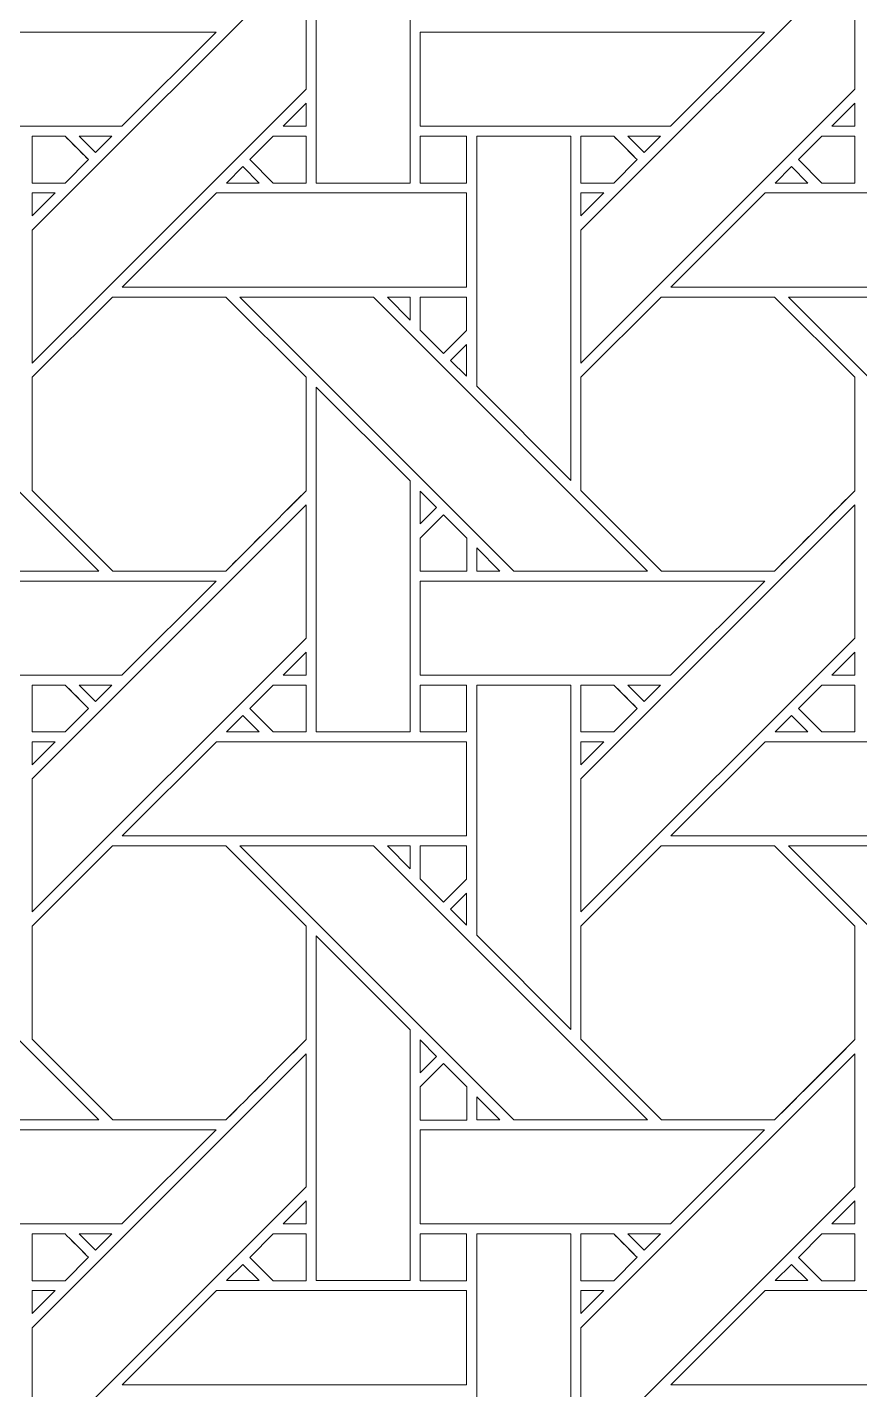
# Model space of a CAD drawing. Header units: inches. Extents: x 4.9 to 19.9, y 1.6 to 16.6.
# Drawn here: x 11.663 to 13.103, y 6.968 to 9.324 of the extents above; entities that cross this region are included whole.
import ezdxf

# ---------------------------------------------------------------- set-up
doc = ezdxf.new("R2010")
doc.units = ezdxf.units.IN
doc.header["$MEASUREMENT"] = 0
doc.layers.add('Design', color=7, linetype='Continuous', lineweight=0)

msp = doc.modelspace()

# ---------------------------------------------------------------- linework, layer by layer
at = {"layer": 'Design'}
for points, knots in [([(12.3829, 16.5948), (8.2407, 16.5948), (4.8829, 13.2369), (4.8829, 9.0948), (4.8829, 4.9526), (8.2407, 1.5948), (12.3829, 1.5948), (16.525, 1.5948), (19.8829, 4.9526), (19.8829, 9.0948), (19.8829, 13.2369), (16.525, 16.5948), (12.3829, 16.5948)], [0, 0, 0, 0, 1, 1, 1, 2, 2, 2, 3, 3, 3, 4, 4, 4, 4]), ([(12.3829, 15.6543), (8.7601, 15.6543), (5.8233, 12.7175), (5.8233, 9.0948), (5.8233, 5.472), (8.7601, 2.5353), (12.3829, 2.5353), (16.0056, 2.5353), (18.9424, 5.472), (18.9424, 9.0948), (18.9424, 12.7175), (16.0056, 15.6543), (12.3829, 15.6543)], [0, 0, 0, 0, 1, 1, 1, 2, 2, 2, 3, 3, 3, 4, 4, 4, 4]), ([(12.1625, 9.0544), (12.1625, 9.0544), (12.1625, 9.6502), (12.1625, 9.6502), (12.1625, 9.6502), (12.3252, 9.4881), (12.3252, 9.4881), (12.3252, 9.4881), (12.3252, 9.0544), (12.3252, 9.0544), (12.3252, 9.0544), (12.1625, 9.0544), (12.1625, 9.0544)], [0, 0, 0, 0, 1, 1, 1, 2, 2, 2, 3, 3, 3, 4, 4, 4, 4]), ([(11.6717, 8.9731), (11.6717, 8.9731), (12.1453, 9.4467), (12.1453, 9.4467), (12.1453, 9.4467), (12.1453, 9.2166), (12.1453, 9.2166), (12.1453, 9.2166), (11.6717, 8.743), (11.6717, 8.743), (11.6717, 8.743), (11.6717, 8.9731), (11.6717, 8.9731)], [0, 0, 0, 0, 1, 1, 1, 2, 2, 2, 3, 3, 3, 4, 4, 4, 4]), ([(13.0941, 9.2166), (13.0941, 9.2166), (12.6204, 8.743), (12.6204, 8.743), (12.6204, 8.743), (12.6204, 8.9731), (12.6204, 8.9731), (12.6204, 8.9731), (13.0941, 9.4467), (13.0941, 9.4467), (13.0941, 9.4467), (13.0941, 9.2166), (13.0941, 9.2166)], [0, 0, 0, 0, 1, 1, 1, 2, 2, 2, 3, 3, 3, 4, 4, 4, 4]), ([(11.3938, 9.1525), (11.3938, 9.1525), (11.3938, 9.3152), (11.3938, 9.3152), (11.3938, 9.3152), (11.9895, 9.3152), (11.9895, 9.3152), (11.9895, 9.3152), (11.8268, 9.1525), (11.8268, 9.1525), (11.8268, 9.1525), (11.3938, 9.1525), (11.3938, 9.1525)], [0, 0, 0, 0, 1, 1, 1, 2, 2, 2, 3, 3, 3, 4, 4, 4, 4]), ([(12.3425, 9.1525), (12.3425, 9.1525), (12.3425, 9.3152), (12.3425, 9.3152), (12.3425, 9.3152), (12.9382, 9.3152), (12.9382, 9.3152), (12.9382, 9.3152), (12.7755, 9.1525), (12.7755, 9.1525), (12.7755, 9.1525), (12.3425, 9.1525), (12.3425, 9.1525)], [0, 0, 0, 0, 1, 1, 1, 2, 2, 2, 3, 3, 3, 4, 4, 4, 4]), ([(12.1056, 9.1525), (12.1056, 9.1525), (12.1453, 9.1923), (12.1453, 9.1923), (12.1453, 9.1923), (12.1453, 9.1525), (12.1453, 9.1525), (12.1453, 9.1525), (12.1056, 9.1525), (12.1056, 9.1525)], [0, 0, 0, 0, 1, 1, 1, 2, 2, 2, 3, 3, 3, 3]), ([(13.0543, 9.1525), (13.0543, 9.1525), (13.0941, 9.1923), (13.0941, 9.1923), (13.0941, 9.1923), (13.0941, 9.1525), (13.0941, 9.1525), (13.0941, 9.1525), (13.0543, 9.1525), (13.0543, 9.1525)], [0, 0, 0, 0, 1, 1, 1, 2, 2, 2, 3, 3, 3, 3]), ([(11.7287, 9.1352), (11.7339, 9.1301), (11.7646, 9.0993), (11.7691, 9.0948), (11.7691, 9.0948), (11.7286, 9.0544), (11.7286, 9.0544), (11.7286, 9.0544), (11.6717, 9.0544), (11.6717, 9.0544), (11.6717, 9.0544), (11.6717, 9.1352), (11.6717, 9.1352), (11.6717, 9.1352), (11.7287, 9.1352), (11.7287, 9.1352)], [0, 0, 0, 0, 1, 1, 1, 2, 2, 2, 3, 3, 3, 4, 4, 4, 5, 5, 5, 5]), ([(11.6717, 9.1352), (11.6717, 9.1352), (11.7287, 9.1352), (11.7287, 9.1352), (11.7341, 9.1298), (11.7691, 9.0948), (11.7691, 9.0948), (11.7691, 9.0948), (11.7286, 9.0544), (11.7286, 9.0544), (11.7286, 9.0544), (11.6717, 9.0544), (11.6717, 9.0544), (11.6717, 9.0544), (11.6717, 9.1352), (11.6717, 9.1352)], [0, 0, 0, 0, 1, 1, 1, 2, 2, 2, 3, 3, 3, 4, 4, 4, 5, 5, 5, 5]), ([(11.8096, 9.1352), (11.8096, 9.1352), (11.7813, 9.107), (11.7813, 9.107), (11.7813, 9.107), (11.7531, 9.1352), (11.7531, 9.1352), (11.7531, 9.1352), (11.8096, 9.1352), (11.8096, 9.1352)], [0, 0, 0, 0, 1, 1, 1, 2, 2, 2, 3, 3, 3, 3]), ([(12.0882, 9.0544), (12.0882, 9.0544), (12.0479, 9.0948), (12.0479, 9.0948), (12.0479, 9.0948), (12.0883, 9.1352), (12.0883, 9.1352), (12.0883, 9.1352), (12.1453, 9.1352), (12.1453, 9.1352), (12.1453, 9.1352), (12.1453, 9.0544), (12.1453, 9.0544), (12.1453, 9.0544), (12.0882, 9.0544), (12.0882, 9.0544)], [0, 0, 0, 0, 1, 1, 1, 2, 2, 2, 3, 3, 3, 4, 4, 4, 5, 5, 5, 5]), ([(12.0479, 9.0948), (12.0479, 9.0948), (12.0883, 9.1352), (12.0883, 9.1352), (12.0883, 9.1352), (12.1453, 9.1352), (12.1453, 9.1352), (12.1453, 9.1352), (12.1453, 9.0544), (12.1453, 9.0544), (12.1453, 9.0544), (12.0882, 9.0544), (12.0882, 9.0544), (12.0882, 9.0544), (12.0479, 9.0948), (12.0479, 9.0948)], [0, 0, 0, 0, 1, 1, 1, 2, 2, 2, 3, 3, 3, 4, 4, 4, 5, 5, 5, 5]), ([(12.3425, 9.1352), (12.3425, 9.1352), (12.4228, 9.1352), (12.4228, 9.1352), (12.4228, 9.1352), (12.4228, 9.0544), (12.4228, 9.0544), (12.4228, 9.0544), (12.3425, 9.0544), (12.3425, 9.0544), (12.3425, 9.0544), (12.3425, 9.1352), (12.3425, 9.1352)], [0, 0, 0, 0, 1, 1, 1, 2, 2, 2, 3, 3, 3, 4, 4, 4, 4]), ([(12.3425, 9.0544), (12.3425, 9.0544), (12.3425, 9.1352), (12.3425, 9.1352), (12.3425, 9.1352), (12.4228, 9.1352), (12.4228, 9.1352), (12.4228, 9.1352), (12.4228, 9.0544), (12.4228, 9.0544), (12.4228, 9.0544), (12.3425, 9.0544), (12.3425, 9.0544)], [0, 0, 0, 0, 1, 1, 1, 2, 2, 2, 3, 3, 3, 4, 4, 4, 4]), ([(12.6032, 9.1352), (12.6032, 9.1352), (12.6032, 8.5401), (12.6032, 8.5401), (12.6032, 8.5401), (12.4403, 8.703), (12.4403, 8.703), (12.4403, 8.703), (12.4403, 9.1352), (12.4403, 9.1352), (12.4403, 9.1352), (12.6032, 9.1352), (12.6032, 9.1352)], [0, 0, 0, 0, 1, 1, 1, 2, 2, 2, 3, 3, 3, 4, 4, 4, 4]), ([(12.6775, 9.1352), (12.6826, 9.1301), (12.7134, 9.0993), (12.7178, 9.0948), (12.7178, 9.0948), (12.6774, 9.0544), (12.6774, 9.0544), (12.6774, 9.0544), (12.6204, 9.0544), (12.6204, 9.0544), (12.6204, 9.0544), (12.6204, 9.1352), (12.6204, 9.1352), (12.6204, 9.1352), (12.6775, 9.1352), (12.6775, 9.1352)], [0, 0, 0, 0, 1, 1, 1, 2, 2, 2, 3, 3, 3, 4, 4, 4, 5, 5, 5, 5]), ([(12.6204, 9.0544), (12.6204, 9.0544), (12.6204, 9.1352), (12.6204, 9.1352), (12.6204, 9.1352), (12.6775, 9.1352), (12.6775, 9.1352), (12.6829, 9.1298), (12.7137, 9.0989), (12.7178, 9.0948), (12.7178, 9.0948), (12.6774, 9.0544), (12.6774, 9.0544), (12.6774, 9.0544), (12.6204, 9.0544), (12.6204, 9.0544)], [0, 0, 0, 0, 1, 1, 1, 2, 2, 2, 3, 3, 3, 4, 4, 4, 5, 5, 5, 5]), ([(12.7018, 9.1352), (12.7018, 9.1352), (12.7583, 9.1352), (12.7583, 9.1352), (12.7583, 9.1352), (12.73, 9.107), (12.73, 9.107), (12.73, 9.107), (12.7018, 9.1352), (12.7018, 9.1352)], [0, 0, 0, 0, 1, 1, 1, 2, 2, 2, 3, 3, 3, 3]), ([(13.037, 9.0544), (13.037, 9.0544), (12.9966, 9.0948), (12.9966, 9.0948), (12.9966, 9.0948), (13.037, 9.1352), (13.037, 9.1352), (13.037, 9.1352), (13.0941, 9.1352), (13.0941, 9.1352), (13.0941, 9.1352), (13.0941, 9.0544), (13.0941, 9.0544), (13.0941, 9.0544), (13.037, 9.0544), (13.037, 9.0544)], [0, 0, 0, 0, 1, 1, 1, 2, 2, 2, 3, 3, 3, 4, 4, 4, 5, 5, 5, 5]), ([(13.0941, 9.1352), (13.0941, 9.1352), (13.0941, 9.0544), (13.0941, 9.0544), (13.0941, 9.0544), (13.037, 9.0544), (13.037, 9.0544), (13.037, 9.0544), (12.9966, 9.0948), (12.9966, 9.0948), (12.9966, 9.0948), (13.037, 9.1352), (13.037, 9.1352), (13.037, 9.1352), (13.0941, 9.1352), (13.0941, 9.1352)], [0, 0, 0, 0, 1, 1, 1, 2, 2, 2, 3, 3, 3, 4, 4, 4, 5, 5, 5, 5]), ([(12.064, 9.0544), (12.064, 9.0544), (12.0075, 9.0544), (12.0075, 9.0544), (12.0075, 9.0544), (12.0358, 9.0827), (12.0358, 9.0827), (12.0358, 9.0827), (12.064, 9.0544), (12.064, 9.0544)], [0, 0, 0, 0, 1, 1, 1, 2, 2, 2, 3, 3, 3, 3]), ([(13.0127, 9.0544), (13.0127, 9.0544), (12.9562, 9.0544), (12.9562, 9.0544), (12.9562, 9.0544), (12.9845, 9.0827), (12.9845, 9.0827), (12.9845, 9.0827), (13.0127, 9.0544), (13.0127, 9.0544)], [0, 0, 0, 0, 1, 1, 1, 2, 2, 2, 3, 3, 3, 3]), ([(11.7115, 9.0373), (11.7115, 9.0373), (11.6717, 8.9975), (11.6717, 8.9975), (11.6717, 8.9975), (11.6717, 9.0373), (11.6717, 9.0373), (11.6717, 9.0373), (11.7115, 9.0373), (11.7115, 9.0373)], [0, 0, 0, 0, 1, 1, 1, 2, 2, 2, 3, 3, 3, 3]), ([(11.8275, 8.8745), (11.8275, 8.8745), (11.9904, 9.0373), (11.9904, 9.0373), (11.9904, 9.0373), (12.4228, 9.0373), (12.4228, 9.0373), (12.4228, 9.0373), (12.4228, 8.8745), (12.4228, 8.8745), (12.4228, 8.8745), (11.8275, 8.8745), (11.8275, 8.8745)], [0, 0, 0, 0, 1, 1, 1, 2, 2, 2, 3, 3, 3, 4, 4, 4, 4]), ([(12.6602, 9.0373), (12.6602, 9.0373), (12.6204, 8.9974), (12.6204, 8.9974), (12.6204, 8.9974), (12.6204, 9.0373), (12.6204, 9.0373), (12.6204, 9.0373), (12.6602, 9.0373), (12.6602, 9.0373)], [0, 0, 0, 0, 1, 1, 1, 2, 2, 2, 3, 3, 3, 3]), ([(13.3715, 9.0373), (13.3715, 9.0373), (13.3715, 8.8745), (13.3715, 8.8745), (13.3715, 8.8745), (12.7762, 8.8745), (12.7762, 8.8745), (12.7762, 8.8745), (12.9391, 9.0373), (12.9391, 9.0373), (12.9391, 9.0373), (13.3715, 9.0373), (13.3715, 9.0373)], [0, 0, 0, 0, 1, 1, 1, 2, 2, 2, 3, 3, 3, 4, 4, 4, 4]), ([(11.0821, 8.8573), (11.0821, 8.8573), (11.313, 8.8573), (11.313, 8.8573), (11.313, 8.8573), (11.7867, 8.3837), (11.7867, 8.3837), (11.7867, 8.3837), (11.5556, 8.3837), (11.5556, 8.3837), (11.5556, 8.3837), (11.0821, 8.8573), (11.0821, 8.8573)], [0, 0, 0, 0, 1, 1, 1, 2, 2, 2, 3, 3, 3, 4, 4, 4, 4]), ([(11.8104, 8.8573), (11.8104, 8.8573), (12.0066, 8.8573), (12.0066, 8.8573), (12.0066, 8.8573), (12.1453, 8.7186), (12.1453, 8.7186), (12.1453, 8.7186), (12.1453, 8.5224), (12.1453, 8.5224), (12.1275, 8.5045), (12.0156, 8.3927), (12.0066, 8.3837), (12.0066, 8.3837), (11.8109, 8.3837), (11.8109, 8.3837), (11.8109, 8.3837), (11.6717, 8.5229), (11.6717, 8.5229), (11.6717, 8.5229), (11.6717, 8.7186), (11.6717, 8.7186), (11.6717, 8.7186), (11.8104, 8.8573), (11.8104, 8.8573)], [0, 0, 0, 0, 1, 1, 1, 2, 2, 2, 3, 3, 3, 4, 4, 4, 5, 5, 5, 6, 6, 6, 7, 7, 7, 8, 8, 8, 8]), ([(11.6717, 8.5229), (11.6717, 8.5229), (11.6717, 8.7186), (11.6717, 8.7186), (11.6717, 8.7186), (11.8104, 8.8573), (11.8104, 8.8573), (11.8104, 8.8573), (12.0066, 8.8573), (12.0066, 8.8573), (12.0066, 8.8573), (12.1453, 8.7186), (12.1453, 8.7186), (12.1453, 8.7186), (12.1453, 8.5224), (12.1453, 8.5224), (12.1273, 8.5043), (12.0155, 8.3926), (12.0066, 8.3837), (12.0066, 8.3837), (11.8109, 8.3837), (11.8109, 8.3837), (11.8109, 8.3837), (11.6717, 8.5229), (11.6717, 8.5229)], [0, 0, 0, 0, 1, 1, 1, 2, 2, 2, 3, 3, 3, 4, 4, 4, 5, 5, 5, 6, 6, 6, 7, 7, 7, 8, 8, 8, 8]), ([(12.0308, 8.8573), (12.0308, 8.8573), (12.2618, 8.8573), (12.2618, 8.8573), (12.2618, 8.8573), (12.7354, 8.3837), (12.7354, 8.3837), (12.7354, 8.3837), (12.5044, 8.3837), (12.5044, 8.3837), (12.5044, 8.3837), (12.0308, 8.8573), (12.0308, 8.8573)], [0, 0, 0, 0, 1, 1, 1, 2, 2, 2, 3, 3, 3, 4, 4, 4, 4]), ([(12.3253, 8.8573), (12.3253, 8.8573), (12.3253, 8.8175), (12.3253, 8.8175), (12.3253, 8.8175), (12.2859, 8.8573), (12.2859, 8.8573), (12.2859, 8.8573), (12.3253, 8.8573), (12.3253, 8.8573)], [0, 0, 0, 0, 1, 1, 1, 2, 2, 2, 3, 3, 3, 3]), ([(12.4228, 8.8573), (12.4228, 8.8573), (12.4228, 8.7997), (12.4228, 8.7997), (12.4228, 8.7997), (12.3828, 8.7598), (12.3828, 8.7598), (12.3828, 8.7598), (12.3425, 8.8001), (12.3425, 8.8001), (12.3425, 8.8001), (12.3425, 8.8573), (12.3425, 8.8573), (12.3425, 8.8573), (12.4228, 8.8573), (12.4228, 8.8573)], [0, 0, 0, 0, 1, 1, 1, 2, 2, 2, 3, 3, 3, 4, 4, 4, 5, 5, 5, 5]), ([(12.3828, 8.7598), (12.3828, 8.7598), (12.3425, 8.8001), (12.3425, 8.8001), (12.3425, 8.8001), (12.3425, 8.8573), (12.3425, 8.8573), (12.3425, 8.8573), (12.4228, 8.8573), (12.4228, 8.8573), (12.4228, 8.8573), (12.4228, 8.7997), (12.4228, 8.7997), (12.4228, 8.7997), (12.3828, 8.7598), (12.3828, 8.7598)], [0, 0, 0, 0, 1, 1, 1, 2, 2, 2, 3, 3, 3, 4, 4, 4, 5, 5, 5, 5]), ([(12.7591, 8.8573), (12.7591, 8.8573), (12.9553, 8.8573), (12.9553, 8.8573), (12.9553, 8.8573), (13.0941, 8.7186), (13.0941, 8.7186), (13.0941, 8.7186), (13.0941, 8.5224), (13.0941, 8.5224), (13.0763, 8.5044), (12.9643, 8.3927), (12.9553, 8.3837), (12.9553, 8.3837), (12.7596, 8.3837), (12.7596, 8.3837), (12.7596, 8.3837), (12.6204, 8.5229), (12.6204, 8.5229), (12.6204, 8.5229), (12.6204, 8.7186), (12.6204, 8.7186), (12.6204, 8.7186), (12.7591, 8.8573), (12.7591, 8.8573)], [0, 0, 0, 0, 1, 1, 1, 2, 2, 2, 3, 3, 3, 4, 4, 4, 5, 5, 5, 6, 6, 6, 7, 7, 7, 8, 8, 8, 8]), ([(12.6204, 8.5229), (12.6204, 8.5229), (12.6204, 8.7186), (12.6204, 8.7186), (12.6204, 8.7186), (12.7591, 8.8573), (12.7591, 8.8573), (12.7591, 8.8573), (12.9553, 8.8573), (12.9553, 8.8573), (12.9553, 8.8573), (13.0941, 8.7186), (13.0941, 8.7186), (13.0941, 8.7186), (13.0941, 8.5224), (13.0941, 8.5224), (13.0761, 8.5043), (12.9642, 8.3926), (12.9553, 8.3837), (12.9553, 8.3837), (12.7596, 8.3837), (12.7596, 8.3837), (12.7596, 8.3837), (12.6204, 8.5229), (12.6204, 8.5229)], [0, 0, 0, 0, 1, 1, 1, 2, 2, 2, 3, 3, 3, 4, 4, 4, 5, 5, 5, 6, 6, 6, 7, 7, 7, 8, 8, 8, 8]), ([(13.6841, 8.3837), (13.6841, 8.3837), (13.4531, 8.3837), (13.4531, 8.3837), (13.4531, 8.3837), (12.9795, 8.8573), (12.9795, 8.8573), (12.9795, 8.8573), (13.2105, 8.8573), (13.2105, 8.8573), (13.2105, 8.8573), (13.6841, 8.3837), (13.6841, 8.3837)], [0, 0, 0, 0, 1, 1, 1, 2, 2, 2, 3, 3, 3, 4, 4, 4, 4]), ([(12.4228, 8.7755), (12.4228, 8.7755), (12.4228, 8.7203), (12.4228, 8.7203), (12.4228, 8.7203), (12.395, 8.7477), (12.395, 8.7477), (12.395, 8.7477), (12.4228, 8.7755), (12.4228, 8.7755)], [0, 0, 0, 0, 1, 1, 1, 2, 2, 2, 3, 3, 3, 3]), ([(12.3252, 8.5394), (12.3252, 8.5394), (12.3252, 8.1057), (12.3252, 8.1057), (12.3252, 8.1057), (12.1625, 8.1057), (12.1625, 8.1057), (12.1625, 8.1057), (12.1625, 8.7015), (12.1625, 8.7015), (12.1625, 8.7015), (12.3252, 8.5394), (12.3252, 8.5394)], [0, 0, 0, 0, 1, 1, 1, 2, 2, 2, 3, 3, 3, 4, 4, 4, 4]), ([(12.3425, 8.4651), (12.3425, 8.4651), (12.3425, 8.5219), (12.3425, 8.5219), (12.3425, 8.5219), (12.3707, 8.4933), (12.3707, 8.4933), (12.3707, 8.4933), (12.3425, 8.4651), (12.3425, 8.4651)], [0, 0, 0, 0, 1, 1, 1, 2, 2, 2, 3, 3, 3, 3]), ([(11.6717, 8.0244), (11.6717, 8.0244), (12.1453, 8.498), (12.1453, 8.498), (12.1453, 8.498), (12.1453, 8.2679), (12.1453, 8.2679), (12.1453, 8.2679), (11.6717, 7.7943), (11.6717, 7.7943), (11.6717, 7.7943), (11.6717, 8.0244), (11.6717, 8.0244)], [0, 0, 0, 0, 1, 1, 1, 2, 2, 2, 3, 3, 3, 4, 4, 4, 4]), ([(12.3425, 8.3834), (12.3425, 8.3834), (12.3425, 8.4407), (12.3425, 8.4407), (12.3425, 8.4407), (12.3829, 8.4811), (12.3829, 8.4811), (12.3829, 8.4811), (12.4232, 8.4407), (12.4232, 8.4407), (12.4232, 8.4407), (12.4232, 8.3834), (12.4232, 8.3834), (12.4232, 8.3834), (12.3425, 8.3834), (12.3425, 8.3834)], [0, 0, 0, 0, 1, 1, 1, 2, 2, 2, 3, 3, 3, 4, 4, 4, 5, 5, 5, 5]), ([(12.3829, 8.4811), (12.3829, 8.4811), (12.4232, 8.4407), (12.4232, 8.4407), (12.4232, 8.4407), (12.4232, 8.3834), (12.4232, 8.3834), (12.4232, 8.3834), (12.3425, 8.3834), (12.3425, 8.3834), (12.3425, 8.3834), (12.3425, 8.4407), (12.3425, 8.4407), (12.3425, 8.4407), (12.3829, 8.4811), (12.3829, 8.4811)], [0, 0, 0, 0, 1, 1, 1, 2, 2, 2, 3, 3, 3, 4, 4, 4, 5, 5, 5, 5]), ([(12.6204, 8.0244), (12.6204, 8.0244), (13.0941, 8.498), (13.0941, 8.498), (13.0941, 8.498), (13.0941, 8.2679), (13.0941, 8.2679), (13.0941, 8.2679), (12.6204, 7.7943), (12.6204, 7.7943), (12.6204, 7.7943), (12.6204, 8.0244), (12.6204, 8.0244)], [0, 0, 0, 0, 1, 1, 1, 2, 2, 2, 3, 3, 3, 4, 4, 4, 4]), ([(12.4802, 8.3837), (12.4802, 8.3837), (12.4405, 8.3837), (12.4405, 8.3837), (12.4405, 8.3837), (12.4405, 8.4235), (12.4405, 8.4235), (12.4405, 8.4235), (12.4802, 8.3837), (12.4802, 8.3837)], [0, 0, 0, 0, 1, 1, 1, 2, 2, 2, 3, 3, 3, 3]), ([(11.3938, 8.2037), (11.3938, 8.2037), (11.3938, 8.3664), (11.3938, 8.3664), (11.3938, 8.3664), (11.9895, 8.3664), (11.9895, 8.3664), (11.9895, 8.3664), (11.8268, 8.2037), (11.8268, 8.2037), (11.8268, 8.2037), (11.3938, 8.2037), (11.3938, 8.2037)], [0, 0, 0, 0, 1, 1, 1, 2, 2, 2, 3, 3, 3, 4, 4, 4, 4]), ([(12.3425, 8.2037), (12.3425, 8.2037), (12.3425, 8.3664), (12.3425, 8.3664), (12.3425, 8.3664), (12.9383, 8.3664), (12.9383, 8.3664), (12.9383, 8.3664), (12.7755, 8.2037), (12.7755, 8.2037), (12.7755, 8.2037), (12.3425, 8.2037), (12.3425, 8.2037)], [0, 0, 0, 0, 1, 1, 1, 2, 2, 2, 3, 3, 3, 4, 4, 4, 4]), ([(12.1056, 8.2038), (12.1056, 8.2038), (12.1453, 8.2435), (12.1453, 8.2435), (12.1453, 8.2435), (12.1453, 8.2038), (12.1453, 8.2038), (12.1453, 8.2038), (12.1056, 8.2038), (12.1056, 8.2038)], [0, 0, 0, 0, 1, 1, 1, 2, 2, 2, 3, 3, 3, 3]), ([(13.0543, 8.2038), (13.0543, 8.2038), (13.0941, 8.2435), (13.0941, 8.2435), (13.0941, 8.2435), (13.0941, 8.2038), (13.0941, 8.2038), (13.0941, 8.2038), (13.0543, 8.2038), (13.0543, 8.2038)], [0, 0, 0, 0, 1, 1, 1, 2, 2, 2, 3, 3, 3, 3]), ([(11.7287, 8.1865), (11.7339, 8.1813), (11.7646, 8.1505), (11.7691, 8.1461), (11.7691, 8.1461), (11.7286, 8.1057), (11.7286, 8.1057), (11.7286, 8.1057), (11.6717, 8.1057), (11.6717, 8.1057), (11.6717, 8.1057), (11.6717, 8.1865), (11.6717, 8.1865), (11.6717, 8.1865), (11.7287, 8.1865), (11.7287, 8.1865)], [0, 0, 0, 0, 1, 1, 1, 2, 2, 2, 3, 3, 3, 4, 4, 4, 5, 5, 5, 5]), ([(11.6717, 8.1865), (11.6717, 8.1865), (11.7287, 8.1865), (11.7287, 8.1865), (11.734, 8.1812), (11.7648, 8.1503), (11.7691, 8.1461), (11.7691, 8.1461), (11.7286, 8.1057), (11.7286, 8.1057), (11.7286, 8.1057), (11.6717, 8.1057), (11.6717, 8.1057), (11.6717, 8.1057), (11.6717, 8.1865), (11.6717, 8.1865)], [0, 0, 0, 0, 1, 1, 1, 2, 2, 2, 3, 3, 3, 4, 4, 4, 5, 5, 5, 5]), ([(11.8096, 8.1865), (11.8096, 8.1865), (11.7813, 8.1583), (11.7813, 8.1583), (11.7813, 8.1583), (11.7531, 8.1865), (11.7531, 8.1865), (11.7531, 8.1865), (11.8096, 8.1865), (11.8096, 8.1865)], [0, 0, 0, 0, 1, 1, 1, 2, 2, 2, 3, 3, 3, 3]), ([(12.0882, 8.1057), (12.0882, 8.1057), (12.0479, 8.1461), (12.0479, 8.1461), (12.0479, 8.1461), (12.0883, 8.1865), (12.0883, 8.1865), (12.0883, 8.1865), (12.1453, 8.1865), (12.1453, 8.1865), (12.1453, 8.1865), (12.1453, 8.1057), (12.1453, 8.1057), (12.1453, 8.1057), (12.0882, 8.1057), (12.0882, 8.1057)], [0, 0, 0, 0, 1, 1, 1, 2, 2, 2, 3, 3, 3, 4, 4, 4, 5, 5, 5, 5]), ([(12.0479, 8.1461), (12.0479, 8.1461), (12.0883, 8.1865), (12.0883, 8.1865), (12.0883, 8.1865), (12.1453, 8.1865), (12.1453, 8.1865), (12.1453, 8.1865), (12.1453, 8.1057), (12.1453, 8.1057), (12.1453, 8.1057), (12.0882, 8.1057), (12.0882, 8.1057), (12.0882, 8.1057), (12.0479, 8.1461), (12.0479, 8.1461)], [0, 0, 0, 0, 1, 1, 1, 2, 2, 2, 3, 3, 3, 4, 4, 4, 5, 5, 5, 5]), ([(12.3425, 8.1865), (12.3425, 8.1865), (12.4228, 8.1865), (12.4228, 8.1865), (12.4228, 8.1865), (12.4228, 8.1057), (12.4228, 8.1057), (12.4228, 8.1057), (12.3425, 8.1057), (12.3425, 8.1057), (12.3425, 8.1057), (12.3425, 8.1865), (12.3425, 8.1865)], [0, 0, 0, 0, 1, 1, 1, 2, 2, 2, 3, 3, 3, 4, 4, 4, 4]), ([(12.4228, 8.1865), (12.4228, 8.1865), (12.4228, 8.1057), (12.4228, 8.1057), (12.4228, 8.1057), (12.3425, 8.1057), (12.3425, 8.1057), (12.3425, 8.1057), (12.3425, 8.1865), (12.3425, 8.1865), (12.3425, 8.1865), (12.4228, 8.1865), (12.4228, 8.1865)], [0, 0, 0, 0, 1, 1, 1, 2, 2, 2, 3, 3, 3, 4, 4, 4, 4]), ([(12.6032, 8.1865), (12.6032, 8.1865), (12.6032, 7.5914), (12.6032, 7.5914), (12.6032, 7.5914), (12.4403, 7.7543), (12.4403, 7.7543), (12.4403, 7.7543), (12.4403, 8.1865), (12.4403, 8.1865), (12.4403, 8.1865), (12.6032, 8.1865), (12.6032, 8.1865)], [0, 0, 0, 0, 1, 1, 1, 2, 2, 2, 3, 3, 3, 4, 4, 4, 4]), ([(12.6775, 8.1865), (12.6826, 8.1813), (12.7134, 8.1505), (12.7178, 8.1461), (12.7178, 8.1461), (12.6774, 8.1057), (12.6774, 8.1057), (12.6774, 8.1057), (12.6204, 8.1057), (12.6204, 8.1057), (12.6204, 8.1057), (12.6204, 8.1865), (12.6204, 8.1865), (12.6204, 8.1865), (12.6775, 8.1865), (12.6775, 8.1865)], [0, 0, 0, 0, 1, 1, 1, 2, 2, 2, 3, 3, 3, 4, 4, 4, 5, 5, 5, 5]), ([(12.7178, 8.1461), (12.7178, 8.1461), (12.6774, 8.1057), (12.6774, 8.1057), (12.6774, 8.1057), (12.6204, 8.1057), (12.6204, 8.1057), (12.6204, 8.1057), (12.6204, 8.1865), (12.6204, 8.1865), (12.6204, 8.1865), (12.6775, 8.1865), (12.6775, 8.1865), (12.683, 8.1809), (12.7178, 8.1461), (12.7178, 8.1461)], [0, 0, 0, 0, 1, 1, 1, 2, 2, 2, 3, 3, 3, 4, 4, 4, 5, 5, 5, 5]), ([(12.7018, 8.1865), (12.7018, 8.1865), (12.7583, 8.1865), (12.7583, 8.1865), (12.7583, 8.1865), (12.73, 8.1583), (12.73, 8.1583), (12.73, 8.1583), (12.7018, 8.1865), (12.7018, 8.1865)], [0, 0, 0, 0, 1, 1, 1, 2, 2, 2, 3, 3, 3, 3]), ([(13.037, 8.1057), (13.037, 8.1057), (12.9966, 8.1461), (12.9966, 8.1461), (12.9966, 8.1461), (13.037, 8.1865), (13.037, 8.1865), (13.037, 8.1865), (13.0941, 8.1865), (13.0941, 8.1865), (13.0941, 8.1865), (13.0941, 8.1057), (13.0941, 8.1057), (13.0941, 8.1057), (13.037, 8.1057), (13.037, 8.1057)], [0, 0, 0, 0, 1, 1, 1, 2, 2, 2, 3, 3, 3, 4, 4, 4, 5, 5, 5, 5]), ([(12.9966, 8.1461), (12.9966, 8.1461), (13.037, 8.1865), (13.037, 8.1865), (13.037, 8.1865), (13.0941, 8.1865), (13.0941, 8.1865), (13.0941, 8.1865), (13.0941, 8.1057), (13.0941, 8.1057), (13.0941, 8.1057), (13.037, 8.1057), (13.037, 8.1057), (13.037, 8.1057), (12.9966, 8.1461), (12.9966, 8.1461)], [0, 0, 0, 0, 1, 1, 1, 2, 2, 2, 3, 3, 3, 4, 4, 4, 5, 5, 5, 5]), ([(12.064, 8.1057), (12.064, 8.1057), (12.0075, 8.1057), (12.0075, 8.1057), (12.0075, 8.1057), (12.0358, 8.1339), (12.0358, 8.1339), (12.0358, 8.1339), (12.064, 8.1057), (12.064, 8.1057)], [0, 0, 0, 0, 1, 1, 1, 2, 2, 2, 3, 3, 3, 3]), ([(13.0127, 8.1057), (13.0127, 8.1057), (12.9562, 8.1057), (12.9562, 8.1057), (12.9562, 8.1057), (12.9845, 8.1339), (12.9845, 8.1339), (12.9845, 8.1339), (13.0127, 8.1057), (13.0127, 8.1057)], [0, 0, 0, 0, 1, 1, 1, 2, 2, 2, 3, 3, 3, 3]), ([(11.7115, 8.0885), (11.7115, 8.0885), (11.6717, 8.0487), (11.6717, 8.0487), (11.6717, 8.0487), (11.6717, 8.0885), (11.6717, 8.0885), (11.6717, 8.0885), (11.7115, 8.0885), (11.7115, 8.0885)], [0, 0, 0, 0, 1, 1, 1, 2, 2, 2, 3, 3, 3, 3]), ([(11.8275, 7.9257), (11.8275, 7.9257), (11.9904, 8.0885), (11.9904, 8.0885), (11.9904, 8.0885), (12.4228, 8.0885), (12.4228, 8.0885), (12.4228, 8.0885), (12.4228, 7.9257), (12.4228, 7.9257), (12.4228, 7.9257), (11.8275, 7.9257), (11.8275, 7.9257)], [0, 0, 0, 0, 1, 1, 1, 2, 2, 2, 3, 3, 3, 4, 4, 4, 4]), ([(12.6602, 8.0885), (12.6602, 8.0885), (12.6204, 8.0487), (12.6204, 8.0487), (12.6204, 8.0487), (12.6204, 8.0885), (12.6204, 8.0885), (12.6204, 8.0885), (12.6602, 8.0885), (12.6602, 8.0885)], [0, 0, 0, 0, 1, 1, 1, 2, 2, 2, 3, 3, 3, 3]), ([(12.7762, 7.9257), (12.7762, 7.9257), (12.9391, 8.0885), (12.9391, 8.0885), (12.9391, 8.0885), (13.3715, 8.0885), (13.3715, 8.0885), (13.3715, 8.0885), (13.3715, 7.9257), (13.3715, 7.9257), (13.3715, 7.9257), (12.7762, 7.9257), (12.7762, 7.9257)], [0, 0, 0, 0, 1, 1, 1, 2, 2, 2, 3, 3, 3, 4, 4, 4, 4]), ([(11.0821, 7.9086), (11.0821, 7.9086), (11.313, 7.9086), (11.313, 7.9086), (11.313, 7.9086), (11.7867, 7.435), (11.7867, 7.435), (11.7867, 7.435), (11.5556, 7.435), (11.5556, 7.435), (11.5556, 7.435), (11.0821, 7.9086), (11.0821, 7.9086)], [0, 0, 0, 0, 1, 1, 1, 2, 2, 2, 3, 3, 3, 4, 4, 4, 4]), ([(11.8104, 7.9086), (11.8104, 7.9086), (12.0066, 7.9086), (12.0066, 7.9086), (12.0066, 7.9086), (12.1453, 7.7699), (12.1453, 7.7699), (12.1453, 7.7699), (12.1453, 7.5737), (12.1453, 7.5737), (12.1275, 7.5557), (12.0156, 7.444), (12.0066, 7.435), (12.0066, 7.435), (11.8109, 7.435), (11.8109, 7.435), (11.8109, 7.435), (11.6717, 7.5742), (11.6717, 7.5742), (11.6717, 7.5742), (11.6717, 7.7699), (11.6717, 7.7699), (11.6717, 7.7699), (11.8104, 7.9086), (11.8104, 7.9086)], [0, 0, 0, 0, 1, 1, 1, 2, 2, 2, 3, 3, 3, 4, 4, 4, 5, 5, 5, 6, 6, 6, 7, 7, 7, 8, 8, 8, 8]), ([(11.6717, 7.5742), (11.6717, 7.5742), (11.6717, 7.7699), (11.6717, 7.7699), (11.6717, 7.7699), (11.8104, 7.9086), (11.8104, 7.9086), (11.8104, 7.9086), (12.0066, 7.9086), (12.0066, 7.9086), (12.0066, 7.9086), (12.1453, 7.7699), (12.1453, 7.7699), (12.1453, 7.7699), (12.1453, 7.5737), (12.1453, 7.5737), (12.1274, 7.5556), (12.0155, 7.4439), (12.0066, 7.435), (12.0066, 7.435), (11.8109, 7.435), (11.8109, 7.435), (11.8109, 7.435), (11.6717, 7.5742), (11.6717, 7.5742)], [0, 0, 0, 0, 1, 1, 1, 2, 2, 2, 3, 3, 3, 4, 4, 4, 5, 5, 5, 6, 6, 6, 7, 7, 7, 8, 8, 8, 8]), ([(12.0308, 7.9086), (12.0308, 7.9086), (12.2618, 7.9086), (12.2618, 7.9086), (12.2618, 7.9086), (12.7354, 7.435), (12.7354, 7.435), (12.7354, 7.435), (12.5044, 7.435), (12.5044, 7.435), (12.5044, 7.435), (12.0308, 7.9086), (12.0308, 7.9086)], [0, 0, 0, 0, 1, 1, 1, 2, 2, 2, 3, 3, 3, 4, 4, 4, 4]), ([(12.3253, 7.9086), (12.3253, 7.9086), (12.3253, 7.8688), (12.3253, 7.8688), (12.3253, 7.8688), (12.2859, 7.9086), (12.2859, 7.9086), (12.2859, 7.9086), (12.3253, 7.9086), (12.3253, 7.9086)], [0, 0, 0, 0, 1, 1, 1, 2, 2, 2, 3, 3, 3, 3]), ([(12.4228, 7.9086), (12.4228, 7.9086), (12.4228, 7.851), (12.4228, 7.851), (12.4228, 7.851), (12.3828, 7.8111), (12.3828, 7.8111), (12.3828, 7.8111), (12.3425, 7.8514), (12.3425, 7.8514), (12.3425, 7.8514), (12.3425, 7.9086), (12.3425, 7.9086), (12.3425, 7.9086), (12.4228, 7.9086), (12.4228, 7.9086)], [0, 0, 0, 0, 1, 1, 1, 2, 2, 2, 3, 3, 3, 4, 4, 4, 5, 5, 5, 5]), ([(12.3828, 7.8111), (12.3828, 7.8111), (12.3425, 7.8514), (12.3425, 7.8514), (12.3425, 7.8514), (12.3425, 7.9086), (12.3425, 7.9086), (12.3425, 7.9086), (12.4228, 7.9086), (12.4228, 7.9086), (12.4228, 7.9086), (12.4228, 7.851), (12.4228, 7.851), (12.4228, 7.851), (12.3828, 7.8111), (12.3828, 7.8111)], [0, 0, 0, 0, 1, 1, 1, 2, 2, 2, 3, 3, 3, 4, 4, 4, 5, 5, 5, 5]), ([(12.7591, 7.9086), (12.7591, 7.9086), (12.9553, 7.9086), (12.9553, 7.9086), (12.9553, 7.9086), (13.0941, 7.7699), (13.0941, 7.7699), (13.0941, 7.7699), (13.0941, 7.5737), (13.0941, 7.5737), (13.0763, 7.5557), (12.9643, 7.444), (12.9553, 7.435), (12.9553, 7.435), (12.7596, 7.435), (12.7596, 7.435), (12.7596, 7.435), (12.6204, 7.5742), (12.6204, 7.5742), (12.6204, 7.5742), (12.6204, 7.7699), (12.6204, 7.7699), (12.6204, 7.7699), (12.7591, 7.9086), (12.7591, 7.9086)], [0, 0, 0, 0, 1, 1, 1, 2, 2, 2, 3, 3, 3, 4, 4, 4, 5, 5, 5, 6, 6, 6, 7, 7, 7, 8, 8, 8, 8]), ([(12.6204, 7.7699), (12.6204, 7.7699), (12.7591, 7.9086), (12.7591, 7.9086), (12.7591, 7.9086), (12.9553, 7.9086), (12.9553, 7.9086), (12.9553, 7.9086), (13.0941, 7.7699), (13.0941, 7.7699), (13.0941, 7.7699), (13.0941, 7.5737), (13.0941, 7.5737), (13.0757, 7.5551), (12.9639, 7.4435), (12.9553, 7.435), (12.9553, 7.435), (12.7596, 7.435), (12.7596, 7.435), (12.7596, 7.435), (12.6204, 7.5742), (12.6204, 7.5742), (12.6204, 7.5742), (12.6204, 7.7699), (12.6204, 7.7699)], [0, 0, 0, 0, 1, 1, 1, 2, 2, 2, 3, 3, 3, 4, 4, 4, 5, 5, 5, 6, 6, 6, 7, 7, 7, 8, 8, 8, 8]), ([(12.9795, 7.9086), (12.9795, 7.9086), (13.2105, 7.9086), (13.2105, 7.9086), (13.2105, 7.9086), (13.6841, 7.435), (13.6841, 7.435), (13.6841, 7.435), (13.4531, 7.435), (13.4531, 7.435), (13.4531, 7.435), (12.9795, 7.9086), (12.9795, 7.9086)], [0, 0, 0, 0, 1, 1, 1, 2, 2, 2, 3, 3, 3, 4, 4, 4, 4]), ([(12.4228, 7.8268), (12.4228, 7.8268), (12.4228, 7.7716), (12.4228, 7.7716), (12.4228, 7.7716), (12.395, 7.799), (12.395, 7.799), (12.395, 7.799), (12.4228, 7.8268), (12.4228, 7.8268)], [0, 0, 0, 0, 1, 1, 1, 2, 2, 2, 3, 3, 3, 3]), ([(12.3252, 7.5906), (12.3252, 7.5906), (12.3252, 7.157), (12.3252, 7.157), (12.3252, 7.157), (12.1625, 7.157), (12.1625, 7.157), (12.1625, 7.157), (12.1625, 7.7528), (12.1625, 7.7528), (12.1625, 7.7528), (12.3252, 7.5906), (12.3252, 7.5906)], [0, 0, 0, 0, 1, 1, 1, 2, 2, 2, 3, 3, 3, 4, 4, 4, 4]), ([(12.3425, 7.5164), (12.3425, 7.5164), (12.3425, 7.5732), (12.3425, 7.5732), (12.3425, 7.5732), (12.3707, 7.5446), (12.3707, 7.5446), (12.3707, 7.5446), (12.3425, 7.5164), (12.3425, 7.5164)], [0, 0, 0, 0, 1, 1, 1, 2, 2, 2, 3, 3, 3, 3]), ([(11.6717, 7.0756), (11.6717, 7.0756), (12.1453, 7.5492), (12.1453, 7.5492), (12.1453, 7.5492), (12.1453, 7.3192), (12.1453, 7.3192), (12.1453, 7.3192), (11.6717, 6.8455), (11.6717, 6.8455), (11.6717, 6.8455), (11.6717, 7.0756), (11.6717, 7.0756)], [0, 0, 0, 0, 1, 1, 1, 2, 2, 2, 3, 3, 3, 4, 4, 4, 4]), ([(12.6204, 7.0756), (12.6204, 7.0756), (13.0941, 7.5492), (13.0941, 7.5492), (13.0941, 7.5492), (13.0941, 7.3192), (13.0941, 7.3192), (13.0941, 7.3192), (12.6204, 6.8455), (12.6204, 6.8455), (12.6204, 6.8455), (12.6204, 7.0756), (12.6204, 7.0756)], [0, 0, 0, 0, 1, 1, 1, 2, 2, 2, 3, 3, 3, 4, 4, 4, 4]), ([(12.3425, 7.4347), (12.3425, 7.4347), (12.3425, 7.492), (12.3425, 7.492), (12.3425, 7.492), (12.3829, 7.5323), (12.3829, 7.5323), (12.3829, 7.5323), (12.4232, 7.492), (12.4232, 7.492), (12.4232, 7.492), (12.4232, 7.4347), (12.4232, 7.4347), (12.4232, 7.4347), (12.3425, 7.4347), (12.3425, 7.4347)], [0, 0, 0, 0, 1, 1, 1, 2, 2, 2, 3, 3, 3, 4, 4, 4, 5, 5, 5, 5]), ([(12.3829, 7.5323), (12.3829, 7.5323), (12.4232, 7.492), (12.4232, 7.492), (12.4232, 7.492), (12.4232, 7.4347), (12.4232, 7.4347), (12.4232, 7.4347), (12.3425, 7.4347), (12.3425, 7.4347), (12.3425, 7.4347), (12.3425, 7.492), (12.3425, 7.492), (12.3425, 7.492), (12.3829, 7.5323), (12.3829, 7.5323)], [0, 0, 0, 0, 1, 1, 1, 2, 2, 2, 3, 3, 3, 4, 4, 4, 5, 5, 5, 5]), ([(12.4802, 7.4349), (12.4802, 7.4349), (12.4405, 7.4349), (12.4405, 7.4349), (12.4405, 7.4349), (12.4405, 7.4747), (12.4405, 7.4747), (12.4405, 7.4747), (12.4802, 7.4349), (12.4802, 7.4349)], [0, 0, 0, 0, 1, 1, 1, 2, 2, 2, 3, 3, 3, 3]), ([(11.3938, 7.255), (11.3938, 7.255), (11.3938, 7.4177), (11.3938, 7.4177), (11.3938, 7.4177), (11.9895, 7.4177), (11.9895, 7.4177), (11.9895, 7.4177), (11.8268, 7.255), (11.8268, 7.255), (11.8268, 7.255), (11.3938, 7.255), (11.3938, 7.255)], [0, 0, 0, 0, 1, 1, 1, 2, 2, 2, 3, 3, 3, 4, 4, 4, 4]), ([(12.3425, 7.255), (12.3425, 7.255), (12.3425, 7.4177), (12.3425, 7.4177), (12.3425, 7.4177), (12.9382, 7.4177), (12.9382, 7.4177), (12.9382, 7.4177), (12.7755, 7.255), (12.7755, 7.255), (12.7755, 7.255), (12.3425, 7.255), (12.3425, 7.255)], [0, 0, 0, 0, 1, 1, 1, 2, 2, 2, 3, 3, 3, 4, 4, 4, 4]), ([(12.1056, 7.255), (12.1056, 7.255), (12.1453, 7.2948), (12.1453, 7.2948), (12.1453, 7.2948), (12.1453, 7.255), (12.1453, 7.255), (12.1453, 7.255), (12.1056, 7.255), (12.1056, 7.255)], [0, 0, 0, 0, 1, 1, 1, 2, 2, 2, 3, 3, 3, 3]), ([(13.0543, 7.255), (13.0543, 7.255), (13.0941, 7.2948), (13.0941, 7.2948), (13.0941, 7.2948), (13.0941, 7.255), (13.0941, 7.255), (13.0941, 7.255), (13.0543, 7.255), (13.0543, 7.255)], [0, 0, 0, 0, 1, 1, 1, 2, 2, 2, 3, 3, 3, 3]), ([(11.7287, 7.2377), (11.7339, 7.2326), (11.7646, 7.2018), (11.7691, 7.1974), (11.7691, 7.1974), (11.7286, 7.1569), (11.7286, 7.1569), (11.7286, 7.1569), (11.6717, 7.1569), (11.6717, 7.1569), (11.6717, 7.1569), (11.6717, 7.2377), (11.6717, 7.2377), (11.6717, 7.2377), (11.7287, 7.2377), (11.7287, 7.2377)], [0, 0, 0, 0, 1, 1, 1, 2, 2, 2, 3, 3, 3, 4, 4, 4, 5, 5, 5, 5]), ([(11.6717, 7.2377), (11.6717, 7.2377), (11.7287, 7.2377), (11.7287, 7.2377), (11.734, 7.2325), (11.7648, 7.2017), (11.7691, 7.1974), (11.7691, 7.1974), (11.7286, 7.1569), (11.7286, 7.1569), (11.7286, 7.1569), (11.6717, 7.1569), (11.6717, 7.1569), (11.6717, 7.1569), (11.6717, 7.2377), (11.6717, 7.2377)], [0, 0, 0, 0, 1, 1, 1, 2, 2, 2, 3, 3, 3, 4, 4, 4, 5, 5, 5, 5]), ([(11.8096, 7.2377), (11.8096, 7.2377), (11.7813, 7.2096), (11.7813, 7.2096), (11.7813, 7.2096), (11.7531, 7.2377), (11.7531, 7.2377), (11.7531, 7.2377), (11.8096, 7.2377), (11.8096, 7.2377)], [0, 0, 0, 0, 1, 1, 1, 2, 2, 2, 3, 3, 3, 3]), ([(12.0882, 7.1569), (12.0882, 7.1569), (12.0479, 7.1973), (12.0479, 7.1973), (12.0479, 7.1973), (12.0883, 7.2377), (12.0883, 7.2377), (12.0883, 7.2377), (12.1453, 7.2377), (12.1453, 7.2377), (12.1453, 7.2377), (12.1453, 7.1569), (12.1453, 7.1569), (12.1453, 7.1569), (12.0882, 7.1569), (12.0882, 7.1569)], [0, 0, 0, 0, 1, 1, 1, 2, 2, 2, 3, 3, 3, 4, 4, 4, 5, 5, 5, 5]), ([(12.0479, 7.1973), (12.0479, 7.1973), (12.0883, 7.2377), (12.0883, 7.2377), (12.0883, 7.2377), (12.1453, 7.2377), (12.1453, 7.2377), (12.1453, 7.2377), (12.1453, 7.1569), (12.1453, 7.1569), (12.1453, 7.1569), (12.0882, 7.1569), (12.0882, 7.1569), (12.0882, 7.1569), (12.0479, 7.1973), (12.0479, 7.1973)], [0, 0, 0, 0, 1, 1, 1, 2, 2, 2, 3, 3, 3, 4, 4, 4, 5, 5, 5, 5]), ([(12.3425, 7.2377), (12.3425, 7.2377), (12.4228, 7.2377), (12.4228, 7.2377), (12.4228, 7.2377), (12.4228, 7.1569), (12.4228, 7.1569), (12.4228, 7.1569), (12.3425, 7.1569), (12.3425, 7.1569), (12.3425, 7.1569), (12.3425, 7.2377), (12.3425, 7.2377)], [0, 0, 0, 0, 1, 1, 1, 2, 2, 2, 3, 3, 3, 4, 4, 4, 4]), ([(12.3425, 7.2377), (12.3425, 7.2377), (12.4228, 7.2377), (12.4228, 7.2377), (12.4228, 7.2377), (12.4228, 7.1569), (12.4228, 7.1569), (12.4228, 7.1569), (12.3425, 7.1569), (12.3425, 7.1569), (12.3425, 7.1569), (12.3425, 7.2377), (12.3425, 7.2377)], [0, 0, 0, 0, 1, 1, 1, 2, 2, 2, 3, 3, 3, 4, 4, 4, 4]), ([(12.6032, 7.2377), (12.6032, 7.2377), (12.6032, 6.6426), (12.6032, 6.6426), (12.6032, 6.6426), (12.4403, 6.8055), (12.4403, 6.8055), (12.4403, 6.8055), (12.4403, 7.2377), (12.4403, 7.2377), (12.4403, 7.2377), (12.6032, 7.2377), (12.6032, 7.2377)], [0, 0, 0, 0, 1, 1, 1, 2, 2, 2, 3, 3, 3, 4, 4, 4, 4]), ([(12.6775, 7.2377), (12.6826, 7.2326), (12.7134, 7.2018), (12.7178, 7.1974), (12.7178, 7.1974), (12.6774, 7.1569), (12.6774, 7.1569), (12.6774, 7.1569), (12.6204, 7.1569), (12.6204, 7.1569), (12.6204, 7.1569), (12.6204, 7.2377), (12.6204, 7.2377), (12.6204, 7.2377), (12.6775, 7.2377), (12.6775, 7.2377)], [0, 0, 0, 0, 1, 1, 1, 2, 2, 2, 3, 3, 3, 4, 4, 4, 5, 5, 5, 5]), ([(12.6204, 7.2377), (12.6204, 7.2377), (12.6775, 7.2377), (12.6775, 7.2377), (12.6829, 7.2323), (12.7178, 7.1974), (12.7178, 7.1974), (12.7178, 7.1974), (12.6774, 7.1569), (12.6774, 7.1569), (12.6774, 7.1569), (12.6204, 7.1569), (12.6204, 7.1569), (12.6204, 7.1569), (12.6204, 7.2377), (12.6204, 7.2377)], [0, 0, 0, 0, 1, 1, 1, 2, 2, 2, 3, 3, 3, 4, 4, 4, 5, 5, 5, 5]), ([(12.7583, 7.2377), (12.7583, 7.2377), (12.73, 7.2096), (12.73, 7.2096), (12.73, 7.2096), (12.7018, 7.2377), (12.7018, 7.2377), (12.7018, 7.2377), (12.7583, 7.2377), (12.7583, 7.2377)], [0, 0, 0, 0, 1, 1, 1, 2, 2, 2, 3, 3, 3, 3]), ([(13.037, 7.1569), (13.037, 7.1569), (12.9966, 7.1973), (12.9966, 7.1973), (12.9966, 7.1973), (13.037, 7.2377), (13.037, 7.2377), (13.037, 7.2377), (13.0941, 7.2377), (13.0941, 7.2377), (13.0941, 7.2377), (13.0941, 7.1569), (13.0941, 7.1569), (13.0941, 7.1569), (13.037, 7.1569), (13.037, 7.1569)], [0, 0, 0, 0, 1, 1, 1, 2, 2, 2, 3, 3, 3, 4, 4, 4, 5, 5, 5, 5]), ([(12.9966, 7.1973), (12.9966, 7.1973), (13.037, 7.2377), (13.037, 7.2377), (13.037, 7.2377), (13.0941, 7.2377), (13.0941, 7.2377), (13.0941, 7.2377), (13.0941, 7.1569), (13.0941, 7.1569), (13.0941, 7.1569), (13.037, 7.1569), (13.037, 7.1569), (13.037, 7.1569), (12.9966, 7.1973), (12.9966, 7.1973)], [0, 0, 0, 0, 1, 1, 1, 2, 2, 2, 3, 3, 3, 4, 4, 4, 5, 5, 5, 5]), ([(12.064, 7.157), (12.064, 7.157), (12.0075, 7.157), (12.0075, 7.157), (12.0075, 7.157), (12.0358, 7.1852), (12.0358, 7.1852), (12.0358, 7.1852), (12.064, 7.157), (12.064, 7.157)], [0, 0, 0, 0, 1, 1, 1, 2, 2, 2, 3, 3, 3, 3]), ([(13.0127, 7.157), (13.0127, 7.157), (12.9562, 7.157), (12.9562, 7.157), (12.9562, 7.157), (12.9845, 7.1852), (12.9845, 7.1852), (12.9845, 7.1852), (13.0127, 7.157), (13.0127, 7.157)], [0, 0, 0, 0, 1, 1, 1, 2, 2, 2, 3, 3, 3, 3]), ([(11.7115, 7.1398), (11.7115, 7.1398), (11.6717, 7.1), (11.6717, 7.1), (11.6717, 7.1), (11.6717, 7.1398), (11.6717, 7.1398), (11.6717, 7.1398), (11.7115, 7.1398), (11.7115, 7.1398)], [0, 0, 0, 0, 1, 1, 1, 2, 2, 2, 3, 3, 3, 3]), ([(11.9904, 7.1398), (11.9904, 7.1398), (12.4228, 7.1398), (12.4228, 7.1398), (12.4228, 7.1398), (12.4228, 6.977), (12.4228, 6.977), (12.4228, 6.977), (11.8275, 6.977), (11.8275, 6.977), (11.8275, 6.977), (11.9904, 7.1398), (11.9904, 7.1398)], [0, 0, 0, 0, 1, 1, 1, 2, 2, 2, 3, 3, 3, 4, 4, 4, 4]), ([(12.6602, 7.1398), (12.6602, 7.1398), (12.6204, 7.1), (12.6204, 7.1), (12.6204, 7.1), (12.6204, 7.1398), (12.6204, 7.1398), (12.6204, 7.1398), (12.6602, 7.1398), (12.6602, 7.1398)], [0, 0, 0, 0, 1, 1, 1, 2, 2, 2, 3, 3, 3, 3]), ([(12.7762, 6.977), (12.7762, 6.977), (12.9391, 7.1398), (12.9391, 7.1398), (12.9391, 7.1398), (13.3715, 7.1398), (13.3715, 7.1398), (13.3715, 7.1398), (13.3715, 6.977), (13.3715, 6.977), (13.3715, 6.977), (12.7762, 6.977), (12.7762, 6.977)], [0, 0, 0, 0, 1, 1, 1, 2, 2, 2, 3, 3, 3, 4, 4, 4, 4])]:
    msp.add_open_spline(points, degree=3, knots=knots, dxfattribs=at)

doc.saveas('drawing.dxf')
